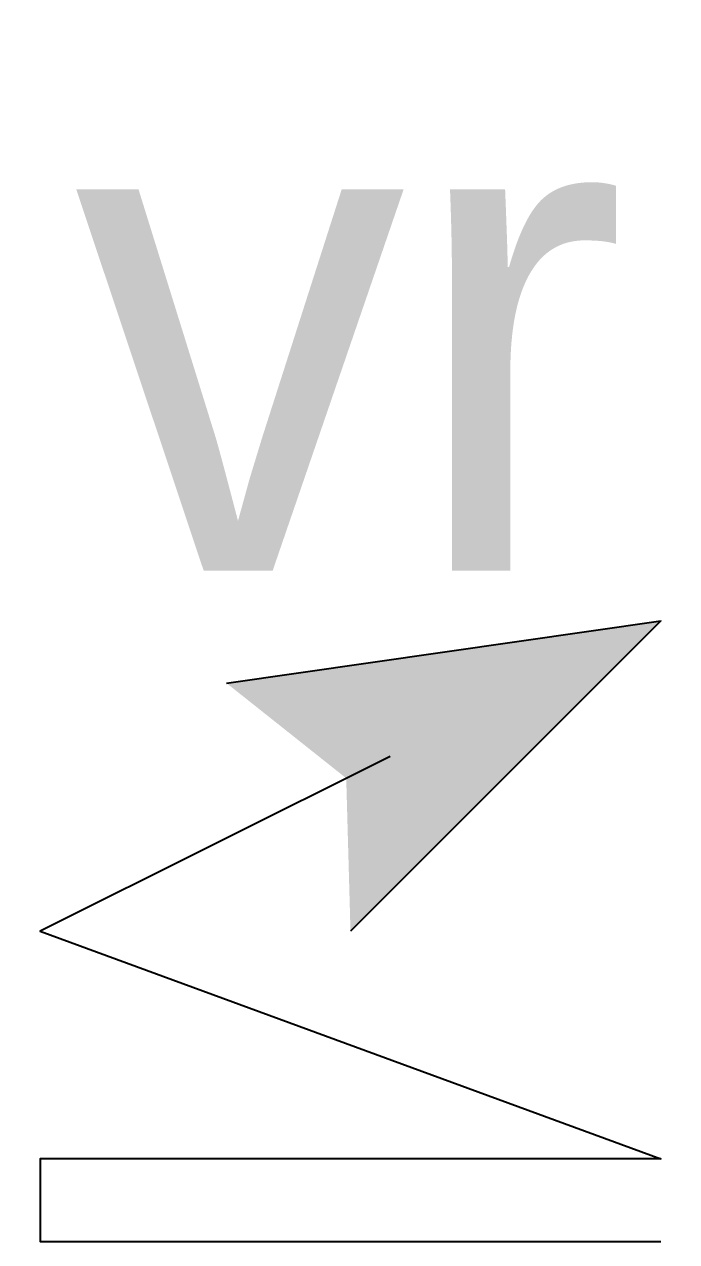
# Model space of a CAD drawing. Header units: centimetres. Extents: x 2666 to 9670, y 1889 to 5633.
# Drawn here: x 2934.71 to 2950.48, y 1889.31 to 1918.73 of the extents above; entities that cross this region are included whole.
import ezdxf

# ---------------------------------------------------------------- set-up
doc = ezdxf.new("R2010")
doc.units = ezdxf.units.CM
doc.header["$LTSCALE"] = 12.7
doc.layers.add('prlm-ELEC-CFO', color=1, linetype='Continuous', lineweight=25)
doc.styles.add('prlm-elec-cfo', font='comic.ttf', dxfattribs={"height": 12})

# ---------------------------------------------------------------- blocks, each defined once
blk = doc.blocks.new('xi.VR')
at = {"layer": 'prlm-ELEC-CFO', "lineweight": 5}
blk.add_hatch(color=0, dxfattribs=at).paths.add_polyline_path([(-3, 6), (-0.103, 3.699), (0, 0), (7.5, 7.5)])
at = {"layer": 'prlm-ELEC-CFO', "color": 0}
for points in [[(-3, 6), (7.5, 7.5), (0, 0)], [(0.955, 4.227), (-7.5, 0), (7.5, -5.5), (-7.5, -5.5), (-7.5, -7.5), (7.5, -7.5)]]:
    blk.add_lwpolyline(points, dxfattribs=at)

msp = doc.modelspace()

# ---------------------------------------------------------------- block references
at = {"layer": 'prlm-ELEC-CFO'}
msp.add_blockref('xi.VR', (2942.598, 1896.813), dxfattribs=at)

# ---------------------------------------------------------------- next in the draw order: texts
at = {"layer": 'prlm-ELEC-CFO', "lineweight": 20, "insert": (2942.598, 1911.53), "char_height": 12, "attachment_point": 5, "line_spacing_factor": 0.8, "style": 'prlm-elec-cfo', "bg_fill": 3, "box_fill_scale": 1.1, "bg_fill_color": 256, "bg_fill_transparency": 0}
msp.add_mtext('vr', dxfattribs=at)

doc.saveas('drawing.dxf')
